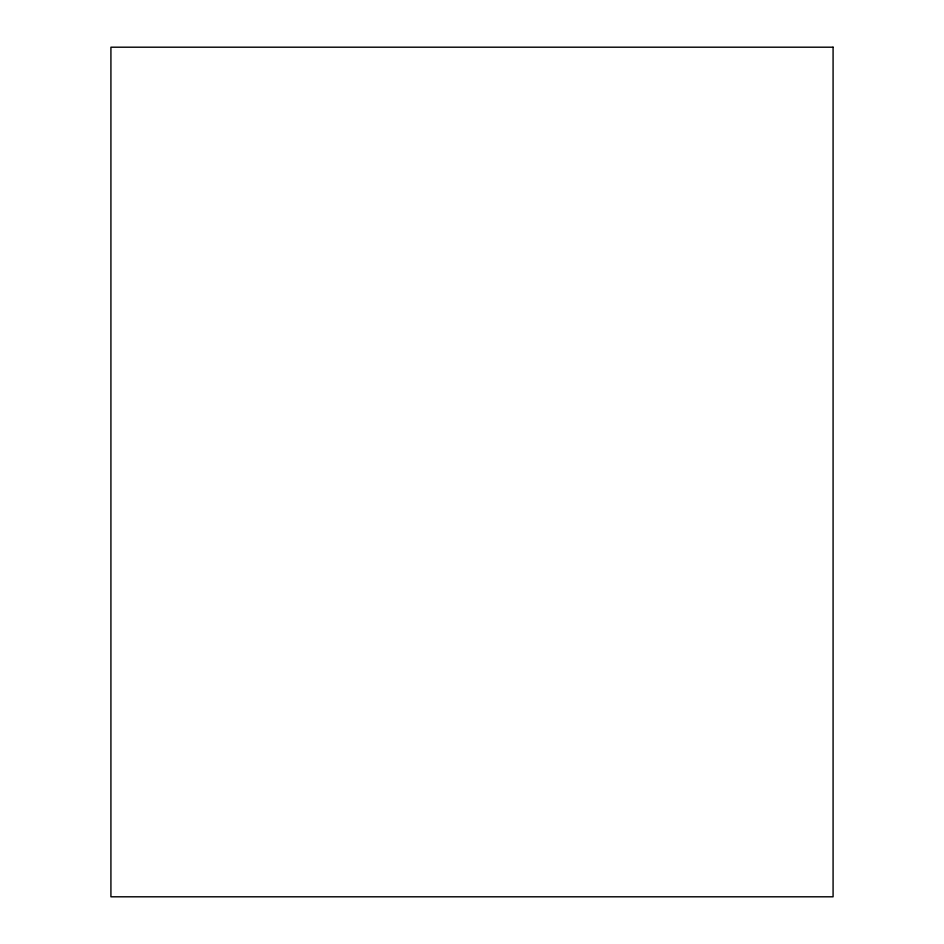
<?xml version="1.0" encoding="UTF-8"?>
<svg xmlns="http://www.w3.org/2000/svg" width="944" height="944" viewBox="0 0 944 944"><rect width="100%" height="100%" fill="white"/><g stroke="black" fill="none" stroke-linecap="round" stroke-linejoin="round"><path stroke-width="1.42" d="M833.08 47.2L110.92 47.2L110.92 896.8L833.08 896.8L833.08 47.2"/></g></svg>
